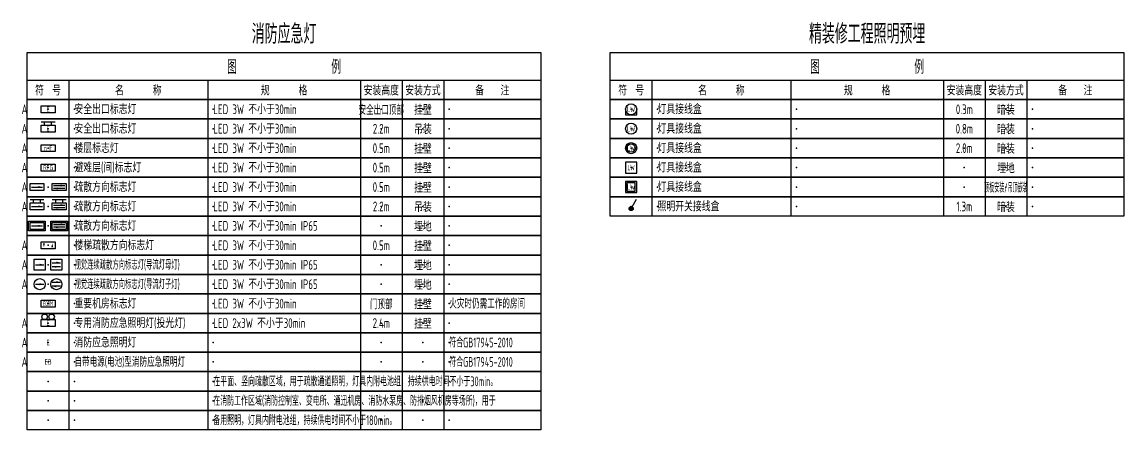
# Model space of a CAD drawing. Extents: x -337 to 273738, y -225 to 2088994.
# Drawn here: x 107274 to 146962, y 505060 to 519752 of the extents above; entities that cross this region are included whole.
import ezdxf
from ezdxf.enums import TextEntityAlignment as Align

# ---------------------------------------------------------------- set-up
doc = ezdxf.new("R2010")
doc.units = 0
doc.header["$LTSCALE"] = 1000
doc.layers.get('0').update_dxf_attribs({"linetype": 'CONTINUOUS'})
for name, color, linetype in [('E-LITE-DEVC', 3, 'CONTINUOUS'), ('E-LITE-LITE', 3, 'CONTINUOUS'), ('E-UNIV-DIAG', 2, 'CONTINUOUS'), ('E-UNIV-EL', 140, 'CONTINUOUS'), ('E-UNIV-NOTE', 6, 'CONTINUOUS')]:
    doc.layers.add(name, color=color, linetype=linetype)
doc.styles.add('TH-STYLE3', font='tssdeng.shx', dxfattribs={"width": 0.65, "bigfont": 'tssdchn.shx'})

# ---------------------------------------------------------------- blocks, each defined once
blk = doc.blocks.new('E-BKTS2')
for p, q in [((0, 0), (185, 0)), ((0, -7), (0, 0)), ((185, 0), (185, -7)), ((185, -7), (0, -7))]:
    blk.add_line(p, q)
at = {"linetype": 'Continuous'}
for p, q in [((15, 0), (15, -7)), ((65, 0), (65, -7)), ((120, 0), (120, -7)), ((135, 0), (135, -7)), ((150, 0), (150, -7))]:
    blk.add_line(p, q, dxfattribs=at)
for p in [(7.5, -3.5), (17, -3.5), (67, -3.5), (127.5, -3.5), (142.5, -3.5), (152, -3.5)]:
    blk.add_point(p, dxfattribs=at)
blk = doc.blocks.new('E-BKTS1')
blk.add_line((0, -10), (185, -10))
at = {"linetype": 'Continuous'}
for p, q in [((15, -10), (15, -17)), ((65, -10), (65, -17)), ((120, -10), (120, -17)), ((135, -10), (135, -17)), ((150, -10), (150, -17))]:
    blk.add_line(p, q, dxfattribs=at)
blk.add_lwpolyline([(0, 0), (185, 0), (185, -17), (0, -17)], close=True)
at = {"layer": 'E-UNIV-NOTE', "style": 'TH-STYLE3', "width": 0.7}
for s, height, p in [('图                例', 5, (92.5, -5)), ('安装高度', 3.5, (127.5, -13.5)), ('安装方式', 3.5, (142.5, -13.5))]:
    blk.add_text(s, height=height, dxfattribs=at).set_placement(p, align=Align.MIDDLE)
at = {"layer": 'E-UNIV-NOTE', "linetype": 'Continuous', "style": 'TH-STYLE3', "width": 0.7}
for s, p in [('符  号', (7.5, -13.5)), ('名       称', (40, -13.5)), ('规       格', (92.5, -13.5)), ('备    注', (167.5, -13.5))]:
    blk.add_text(s, height=3.5, dxfattribs=at).set_placement(p, align=Align.MIDDLE)
blk = doc.blocks.new('E-BFEL100')
blk.add_lwpolyline([(-2.5, 1.25), (2.5, 1.25), (2.5, -1.25), (-2.5, -1.25)], close=True)
at = {"layer": 'E-UNIV-EL', "style": 'TH-STYLE3', "width": 0.7}
blk.add_attdef('T', text='', height=1.8, dxfattribs=at).set_placement((0, 0), align=Align.MIDDLE)
blk = doc.blocks.new('E-BFEL101')
for p, q in [((-2.5, 2.5), (2.5, 2.5)), ((-1.25, 1.25), (-1.25, 2.5)), ((1.25, 1.25), (1.25, 2.5))]:
    blk.add_line(p, q)
blk.add_lwpolyline([(-2.5, 1.25), (2.5, 1.25), (2.5, -1.25), (-2.5, -1.25)], close=True)
at = {"layer": 'E-UNIV-EL', "style": 'TH-STYLE3', "width": 0.7}
blk.add_attdef('T', text='', height=1.8, dxfattribs=at).set_placement((0, 0), align=Align.MIDDLE)
blk = doc.blocks.new('E-BFEL202')
for points in [[(-3, 1.75), (3, 1.75), (3, -1.75), (-3, -1.75)], [(-2.5, 1.25), (2.5, 1.25), (2.5, -1.25), (-2.5, -1.25)]]:
    blk.add_lwpolyline(points, close=True)
at = {"layer": 'E-UNIV-EL'}
blk.add_line((-2, 0), (2, 0), dxfattribs=at)
blk.add_lwpolyline([(0.5, 0, 0.75, 0, 0), (2, 0, 0, 0, 0)], format="xyseb", dxfattribs=at)
blk = doc.blocks.new('E-BFEL200')
blk.add_lwpolyline([(-2.5, 1.25), (2.5, 1.25), (2.5, -1.25), (-2.5, -1.25)], close=True)
at = {"layer": 'E-UNIV-EL'}
blk.add_line((-2, 0), (2, 0), dxfattribs=at)
blk.add_lwpolyline([(0.5, 0, 0.75, 0, 0), (2, 0, 0, 0, 0)], format="xyseb", dxfattribs=at)
blk = doc.blocks.new('E-BFEL201')
for p, q in [((-2.5, 2.5), (2.5, 2.5)), ((-1.25, 1.25), (-1.25, 2.5)), ((1.25, 1.25), (1.25, 2.5))]:
    blk.add_line(p, q)
blk.add_lwpolyline([(-2.5, 1.25), (2.5, 1.25), (2.5, -1.25), (-2.5, -1.25)], close=True)
at = {"layer": 'E-UNIV-EL'}
blk.add_line((-2, 0), (2, 0), dxfattribs=at)
blk.add_lwpolyline([(0.5, 0, 0.75, 0, 0), (2, 0, 0, 0, 0)], format="xyseb", dxfattribs=at)
blk = doc.blocks.new('E-BFEL210')
blk.add_lwpolyline([(-2.5, 1.25), (2.5, 1.25), (2.5, -1.25), (-2.5, -1.25)], close=True)
at = {"layer": 'E-UNIV-EL'}
for p, q in [((-2, 0.5), (2, 0.5)), ((2, -0.5), (-2, -0.5))]:
    blk.add_line(p, q, dxfattribs=at)
for points in [[(0.5, 0.5, 0.75, 0, 0), (2, 0.5, 0, 0, 0)], [(-0.5, -0.5, 0.75, 0, 0), (-2, -0.5, 0, 0, 0)]]:
    blk.add_lwpolyline(points, format="xyseb", dxfattribs=at)
blk = doc.blocks.new('E-BFEL211')
for p, q in [((-2.5, 2.5), (2.5, 2.5)), ((-1.25, 1.25), (-1.25, 2.5)), ((1.25, 1.25), (1.25, 2.5))]:
    blk.add_line(p, q)
blk.add_lwpolyline([(-2.5, 1.25), (2.5, 1.25), (2.5, -1.25), (-2.5, -1.25)], close=True)
at = {"layer": 'E-UNIV-EL'}
for p, q in [((-2, 0.5), (2, 0.5)), ((2, -0.5), (-2, -0.5))]:
    blk.add_line(p, q, dxfattribs=at)
for points in [[(0.5, 0.5, 0.75, 0, 0), (2, 0.5, 0, 0, 0)], [(-0.5, -0.5, 0.75, 0, 0), (-2, -0.5, 0, 0, 0)]]:
    blk.add_lwpolyline(points, format="xyseb", dxfattribs=at)
blk = doc.blocks.new('E-BFEL212')
for points in [[(-3, 1.75), (3, 1.75), (3, -1.75), (-3, -1.75)], [(-2.5, 1.25), (2.5, 1.25), (2.5, -1.25), (-2.5, -1.25)]]:
    blk.add_lwpolyline(points, close=True)
at = {"layer": 'E-UNIV-EL'}
for p, q in [((-2, 0.5), (2, 0.5)), ((2, -0.5), (-2, -0.5))]:
    blk.add_line(p, q, dxfattribs=at)
for points in [[(0.5, 0.5, 0.75, 0, 0), (2, 0.5, 0, 0, 0)], [(-0.5, -0.5, 0.75, 0, 0), (-2, -0.5, 0, 0, 0)]]:
    blk.add_lwpolyline(points, format="xyseb", dxfattribs=at)
blk = doc.blocks.new('E-BFEL230')
blk.add_lwpolyline([(-2.5, 1.25), (2.5, 1.25), (2.5, -1.25), (-2.5, -1.25)], close=True)
at = {"layer": 'E-UNIV-EL'}
for points in [[(-1.5, 0.75, 0.75, 0, 0), (-1.5, -0.75, 0, 0, 0)], [(1.5, -0.75, 0.75, 0, 0), (1.5, 0.75, 0, 0, 0)]]:
    blk.add_lwpolyline(points, format="xyseb", dxfattribs=at)
blk = doc.blocks.new('E-BFEL110')
blk.add_lwpolyline([(-2.5, 1.25), (2.5, 1.25), (2.5, -1.25), (-2.5, -1.25)], close=True)
at = {"layer": 'E-UNIV-EL', "style": 'TH-STYLE3', "width": 0.7}
blk.add_attdef('T', text='', height=1.8, dxfattribs=at).set_placement((0, 0), align=Align.MIDDLE)
blk = doc.blocks.new('E-BFEL300')
blk.add_lwpolyline([(-2.5, 1.25), (2.5, 1.25), (2.5, -1.25), (-2.5, -1.25)], close=True)
at = {"layer": 'E-UNIV-EL', "style": 'TH-STYLE3', "width": 0.5}
blk.add_attdef('T', text='', height=1.8, dxfattribs=at).set_placement((0, 0), align=Align.MIDDLE)
blk = doc.blocks.new('E-BFEL120')
blk.add_lwpolyline([(-2.5, 1.25), (2.5, 1.25), (2.5, -1.25), (-2.5, -1.25)], close=True)
at = {"layer": 'E-UNIV-EL', "style": 'TH-STYLE3', "width": 0.7}
blk.add_attdef('T', text='', height=1.8, dxfattribs=at).set_placement((0, 0), align=Align.MIDDLE)
blk = doc.blocks.new('E-BFEL250')
blk.add_lwpolyline([(-2, 2), (2, 2), (2, -2), (-2, -2)], close=True)
at = {"layer": 'E-UNIV-EL'}
for p, q in [((-1.5, 0.75), (1.5, 0.75)), ((1.5, -0.75), (-1.5, -0.75))]:
    blk.add_line(p, q, dxfattribs=at)
for points in [[(0, 0.75, 0.75, 0, 0), (1.5, 0.75, 0, 0, 0)], [(0, -0.75, 0.75, 0, 0), (-1.5, -0.75, 0, 0, 0)]]:
    blk.add_lwpolyline(points, format="xyseb", dxfattribs=at)
blk = doc.blocks.new('E-BFEL251')
blk.add_circle((0, 0), 2)
at = {"layer": 'E-UNIV-EL'}
for p, q in [((-1.5, 0.75), (1.5, 0.75)), ((1.5, -0.75), (-1.5, -0.75))]:
    blk.add_line(p, q, dxfattribs=at)
for points in [[(0, 0.75, 0.75, 0, 0), (1.5, 0.75, 0, 0, 0)], [(0, -0.75, 0.75, 0, 0), (-1.5, -0.75, 0, 0, 0)]]:
    blk.add_lwpolyline(points, format="xyseb", dxfattribs=at)
blk = doc.blocks.new('E-BFEL240')
blk.add_lwpolyline([(-2, 2), (2, 2), (2, -2), (-2, -2)], close=True)
at = {"layer": 'E-UNIV-EL'}
blk.add_line((-1.5, 0), (1.5, 0), dxfattribs=at)
blk.add_lwpolyline([(0, 0, 0.75, 0, 0), (1.5, 0, 0, 0, 0)], format="xyseb", dxfattribs=at)
blk = doc.blocks.new('E-BFEL241')
blk.add_circle((0, 0), 2)
at = {"layer": 'E-UNIV-EL'}
blk.add_line((-1.5, 0), (1.5, 0), dxfattribs=at)
blk.add_lwpolyline([(0, 0, 0.75, 0, 0), (1.5, 0, 0, 0, 0)], format="xyseb", dxfattribs=at)
blk = doc.blocks.new('E-BFEL500')
blk.add_lwpolyline([(-2.5, 1.25), (2.5, 1.25), (2.5, -1.25), (-2.5, -1.25)], close=True)
for centre in [(-1.25, 2.25), (1.25, 2.25)]:
    blk.add_circle(centre, 1)
at = {"layer": 'E-UNIV-EL', "style": 'TH-STYLE3', "width": 0.7}
blk.add_attdef('T', text='', height=1.8, dxfattribs=at).set_placement((0, 0), align=Align.MIDDLE)
blk = doc.blocks.new('消防应急灯')
at = {"layer": 'E-LITE-LITE', "xscale": 100, "yscale": 100, "zscale": 100}
for name, p, values in [('E-BFEL100', (750, -2050), {'T': 'E'}), ('E-BFEL101', (750, -2750), {'T': 'E'}), ('E-BFEL110', (750, -3450), {'T': 'n F'}), ('E-BFEL120', (750, -4150), {'T': 'RFG'}), ('E-BFEL300', (750, -9050), {'T': 'EQRM'}), ('E-BFEL500', (750, -9750), {'T': 'E'})]:
    blk.add_blockref(name, p, dxfattribs=at).add_auto_attribs(values)
for name, p in [('E-BFEL200', (350, -4850)), ('E-BFEL210', (1150, -4850)), ('E-BFEL201', (350, -5550)), ('E-BFEL211', (1150, -5550)), ('E-BFEL202', (350, -6250)), ('E-BFEL212', (1150, -6250)), ('E-BFEL230', (750, -6950)), ('E-BFEL240', (450, -7650)), ('E-BFEL250', (1050, -7650)), ('E-BFEL241', (450, -8350)), ('E-BFEL251', (1050, -8350))]:
    blk.add_blockref(name, p, dxfattribs=at)
at = {"layer": 'E-UNIV-DIAG', "xscale": 100, "yscale": 100, "zscale": 100}
for name, p in [('E-BKTS1', (0, 0)), ('E-BKTS2', (0, -1700)), ('E-BKTS2', (0, -2400)), ('E-BKTS2', (0, -3100)), ('E-BKTS2', (0, -3800)), ('E-BKTS2', (0, -4500)), ('E-BKTS2', (0, -5200)), ('E-BKTS2', (0, -5900)), ('E-BKTS2', (0, -6600)), ('E-BKTS2', (0, -7300)), ('E-BKTS2', (0, -8000)), ('E-BKTS2', (0, -8700)), ('E-BKTS2', (0, -9400)), ('E-BKTS2', (0, -10100)), ('E-BKTS2', (0, -10800)), ('E-BKTS2', (0, -11500)), ('E-BKTS2', (0, -12200)), ('E-BKTS2', (0, -12900))]:
    blk.add_blockref(name, p, dxfattribs=at)
at = {"layer": 'E-LITE-LITE', "style": 'TH-STYLE3', "width": 0.7}
for s, p in [('E', (750, -10450)), ('EB', (750, -11150))]:
    blk.add_text(s, height=200, dxfattribs=at).set_placement(p, align=Align.MIDDLE)
at = {"layer": 'E-UNIV-NOTE', "style": 'TH-STYLE3', "width": 0.7}
for s, height, p in [('消防应急灯', 700, (9250, 700)), ('A', 350, (-100, -2050)), ('A', 350, (-100, -2750)), ('A', 350, (-100, -3450)), ('A', 350, (-100, -4150)), ('A', 350, (-100, -4850)), ('A', 350, (-100, -5550)), ('A', 350, (-100, -6950)), ('A', 350, (-100, -7650)), ('A', 350, (-100, -8350)), ('A', 350, (-100, -9750)), ('A', 350, (-100, -10450)), ('A', 350, (-100, -11150))]:
    blk.add_text(s, height=height, dxfattribs=at).set_placement(p, align=Align.MIDDLE)
at = {"layer": 'E-UNIV-NOTE', "linetype": 'Continuous', "style": 'TH-STYLE3'}
for s, width, p in [('安全出口标志灯', 0.7, (1700, -2050)), ('LED 3W 不小于30min', 0.7, (6700, -2050)), ('安全出口标志灯', 0.7, (1700, -2750)), ('LED 3W 不小于30min', 0.7, (6700, -2750)), ('楼层标志灯', 0.7, (1700, -3450)), ('LED 3W 不小于30min', 0.7, (6700, -3450)), ('避难层(间)标志灯', 0.7, (1700, -4150)), ('LED 3W 不小于30min', 0.7, (6700, -4150)), ('疏散方向标志灯', 0.7, (1700, -4850)), ('LED 3W 不小于30min', 0.7, (6700, -4850)), ('疏散方向标志灯', 0.7, (1700, -5550)), ('LED 3W 不小于30min', 0.7, (6700, -5550)), ('疏散方向标志灯', 0.7, (1700, -6250)), ('LED 3W 不小于30min IP65', 0.7, (6700, -6250)), ('楼梯疏散方向标志灯', 0.7, (1700, -6950)), ('LED 3W 不小于30min', 0.7, (6700, -6950)), ('视觉连续疏散方向标志灯(导流灯母灯)', 0.5, (1700, -7650)), ('LED 3W 不小于30min IP65', 0.7, (6700, -7650)), ('视觉连续疏散方向标志灯(导流灯子灯)', 0.5, (1700, -8350)), ('LED 3W 不小于30min IP65', 0.7, (6700, -8350)), ('重要机房标志灯', 0.7, (1700, -9050)), ('LED 3W 不小于30min', 0.7, (6700, -9050)), ('火灾时仍需工作的房间', 0.6, (15200, -9050)), ('专用消防应急照明灯(投光灯)', 0.7, (1700, -9750)), ('LED 2x3W 不小于30min', 0.7, (6700, -9750)), ('消防应急照明灯', 0.7, (1700, -10450)), ('符合GB17945-2010', 0.55, (15200, -10450)), ('自带电源(电池)型消防应急照明灯', 0.6, (1700, -11150)), ('符合GB17945-2010', 0.55, (15200, -11150)), ('在平面、竖向疏散区域，用于疏散通道照明，灯具内附电池组，持续供电时间不小于30min。', 0.55, (6700, -11850)), ('在消防工作区域(消防控制室、变电所、通迅机房、消防水泵房、防排烟风机房等场所)，用于', 0.55, (6700, -12550)), ('备用照明，灯具内附电池组，持续供电时间不小于180min。', 0.55, (6700, -13250))]:
    blk.add_text(s, height=350, dxfattribs=dict(at, width=width)).set_placement(p, align=Align.MIDDLE_LEFT)
for s, width, p in [('安全出口顶部', 0.6, (12750, -2050)), ('挂壁', 0.7, (14250, -2050)), ('2.2m', 0.7, (12750, -2750)), ('吊装', 0.7, (14250, -2750)), ('0.5m', 0.7, (12750, -3450)), ('挂壁', 0.7, (14250, -3450)), ('挂壁', 0.7, (14250, -4150)), ('0.5m', 0.7, (12750, -4150)), ('0.5m', 0.7, (12750, -4850)), ('挂壁', 0.7, (14250, -4850)), ('2.2m', 0.7, (12750, -5550)), ('吊装', 0.7, (14250, -5550)), ('埋地', 0.7, (14250, -6250)), ('0.5m', 0.7, (12750, -6950)), ('挂壁', 0.7, (14250, -6950)), ('埋地', 0.7, (14250, -7650)), ('埋地', 0.7, (14250, -8350)), ('门顶部', 0.6, (12750, -9050)), ('挂壁', 0.7, (14250, -9050)), ('2.4m', 0.7, (12750, -9750)), ('挂壁', 0.7, (14250, -9750))]:
    blk.add_text(s, height=350, dxfattribs=dict(at, width=width)).set_placement(p, align=Align.MIDDLE)
blk = doc.blocks.new('E-BLITE90')
blk.add_lwpolyline([(-2, 0), (-2, -2), (2, -2), (2, 0)])
blk.add_circle((0, 0), 2)
at = {"layer": 'E-UNIV-EL', "style": 'TH-STYLE3', "width": 0.7}
blk.add_attdef('SOCKET', text='', height=2, dxfattribs=at).set_placement((0, 0), align=Align.MIDDLE)
blk = doc.blocks.new('E-BLITE91')
blk.add_circle((0, 0), 2)
at = {"layer": 'E-UNIV-EL', "style": 'TH-STYLE3', "width": 0.7}
blk.add_attdef('SOCKET', text='', height=2, dxfattribs=at).set_placement((0, 0), align=Align.MIDDLE)
blk = doc.blocks.new('E-BLITE91-1')
blk.add_circle((0, 0), 2)
at = {"layer": 'E-UNIV-EL'}
blk.add_circle((0, 0), 1.5, dxfattribs=at)
at = {"layer": 'E-UNIV-EL', "style": 'TH-STYLE3', "width": 0.7}
blk.add_attdef('SOCKET', text='', height=2, dxfattribs=at).set_placement((0, 0), align=Align.MIDDLE)
blk = doc.blocks.new('E-BLITE91-2')
blk.add_lwpolyline([(-2, 2), (-2, -2), (2, -2), (2, 2)], close=True)
at = {"layer": 'E-UNIV-EL', "style": 'TH-STYLE3', "width": 0.6}
blk.add_attdef('SOCKET', text='', height=2, dxfattribs=at).set_placement((0, 0), align=Align.MIDDLE)
blk = doc.blocks.new('E-BLITE91-3')
blk.add_lwpolyline([(-2, 2), (-2, -2), (2, -2), (2, 2)], close=True)
at = {"layer": 'E-UNIV-EL'}
blk.add_lwpolyline([(-1.5, 1.5), (-1.5, -1.5), (1.5, -1.5), (1.5, 1.5)], close=True, dxfattribs=at)
at = {"layer": 'E-UNIV-EL', "style": 'TH-STYLE3', "width": 0.7}
blk.add_attdef('SOCKET', text='', height=2, dxfattribs=at).set_placement((0, 0), align=Align.MIDDLE)
blk = doc.blocks.new('E-BSW901')
blk.add_line((0.38, 1.4), (1.94, 4.11))
at = {"const_width": 0.75}
blk.add_lwpolyline([(-0.38, 0.75, 1), (0.38, 0.75, 1)], format="xyb", close=True, dxfattribs=at)
blk.add_circle((0, 0.75), 0.75)
blk = doc.blocks.new('精装修工程照明预埋')
at = {"layer": 'E-LITE-DEVC', "xscale": 100, "yscale": 100, "zscale": 100}
blk.add_blockref('E-BSW901', (750, -5700), dxfattribs=at)
at = {"layer": 'E-LITE-LITE', "xscale": 100, "yscale": 100, "zscale": 100}
for name, p in [('E-BLITE90', (750, -2050)), ('E-BLITE91', (750, -2750)), ('E-BLITE91-1', (750, -3450)), ('E-BLITE91-2', (750, -4150)), ('E-BLITE91-3', (750, -4850))]:
    blk.add_blockref(name, p, dxfattribs=at).add_auto_attribs({'SOCKET': 'LW'})
at = {"layer": 'E-UNIV-DIAG', "xscale": 100, "yscale": 100, "zscale": 100}
for name, p in [('E-BKTS1', (0, 0)), ('E-BKTS2', (0, -1700)), ('E-BKTS2', (0, -2400)), ('E-BKTS2', (0, -3100)), ('E-BKTS2', (0, -3800)), ('E-BKTS2', (0, -4500)), ('E-BKTS2', (0, -5200))]:
    blk.add_blockref(name, p, dxfattribs=at)
at = {"layer": 'E-UNIV-NOTE', "style": 'TH-STYLE3'}
for s, height, width, p in [('精装修工程照明预埋', 700, 0.7, (9250, 700)), ('0.3m', 350, 0.7, (12750, -2050)), ('暗装', 350, 0.7, (14250, -2050)), ('0.8m', 350, 0.7, (12750, -2750)), ('暗装', 350, 0.7, (14250, -2750)), ('2.0m', 350, 0.7, (12750, -3450)), ('暗装', 350, 0.7, (14250, -3450)), ('埋地', 350, 0.7, (14250, -4150)), ('顶板安装/吊顶嵌装', 350, 0.4, (14250, -4850)), ('1.3m', 350, 0.7, (12750, -5550)), ('暗装', 350, 0.7, (14250, -5550))]:
    blk.add_text(s, height=height, dxfattribs=dict(at, width=width)).set_placement(p, align=Align.MIDDLE)
at = {"layer": 'E-UNIV-NOTE', "linetype": 'Continuous', "style": 'TH-STYLE3', "width": 0.7}
for p in [(1700, -2050), (1700, -2750), (1700, -3450), (1700, -4150), (1700, -4850)]:
    blk.add_text('灯具接线盒', height=350, dxfattribs=at).set_placement(p, align=Align.MIDDLE_LEFT)
at = {"layer": 'E-UNIV-NOTE', "style": 'TH-STYLE3', "width": 0.7}
blk.add_text('照明开关接线盒', height=350, dxfattribs=at).set_placement((1700, -5550), align=Align.MIDDLE_LEFT)

msp = doc.modelspace()

# ---------------------------------------------------------------- block references
for name, p in [('消防应急灯', (107462, 518660)), ('精装修工程照明预埋', (128462, 518660))]:
    msp.add_blockref(name, p)

doc.saveas('drawing.dxf')
